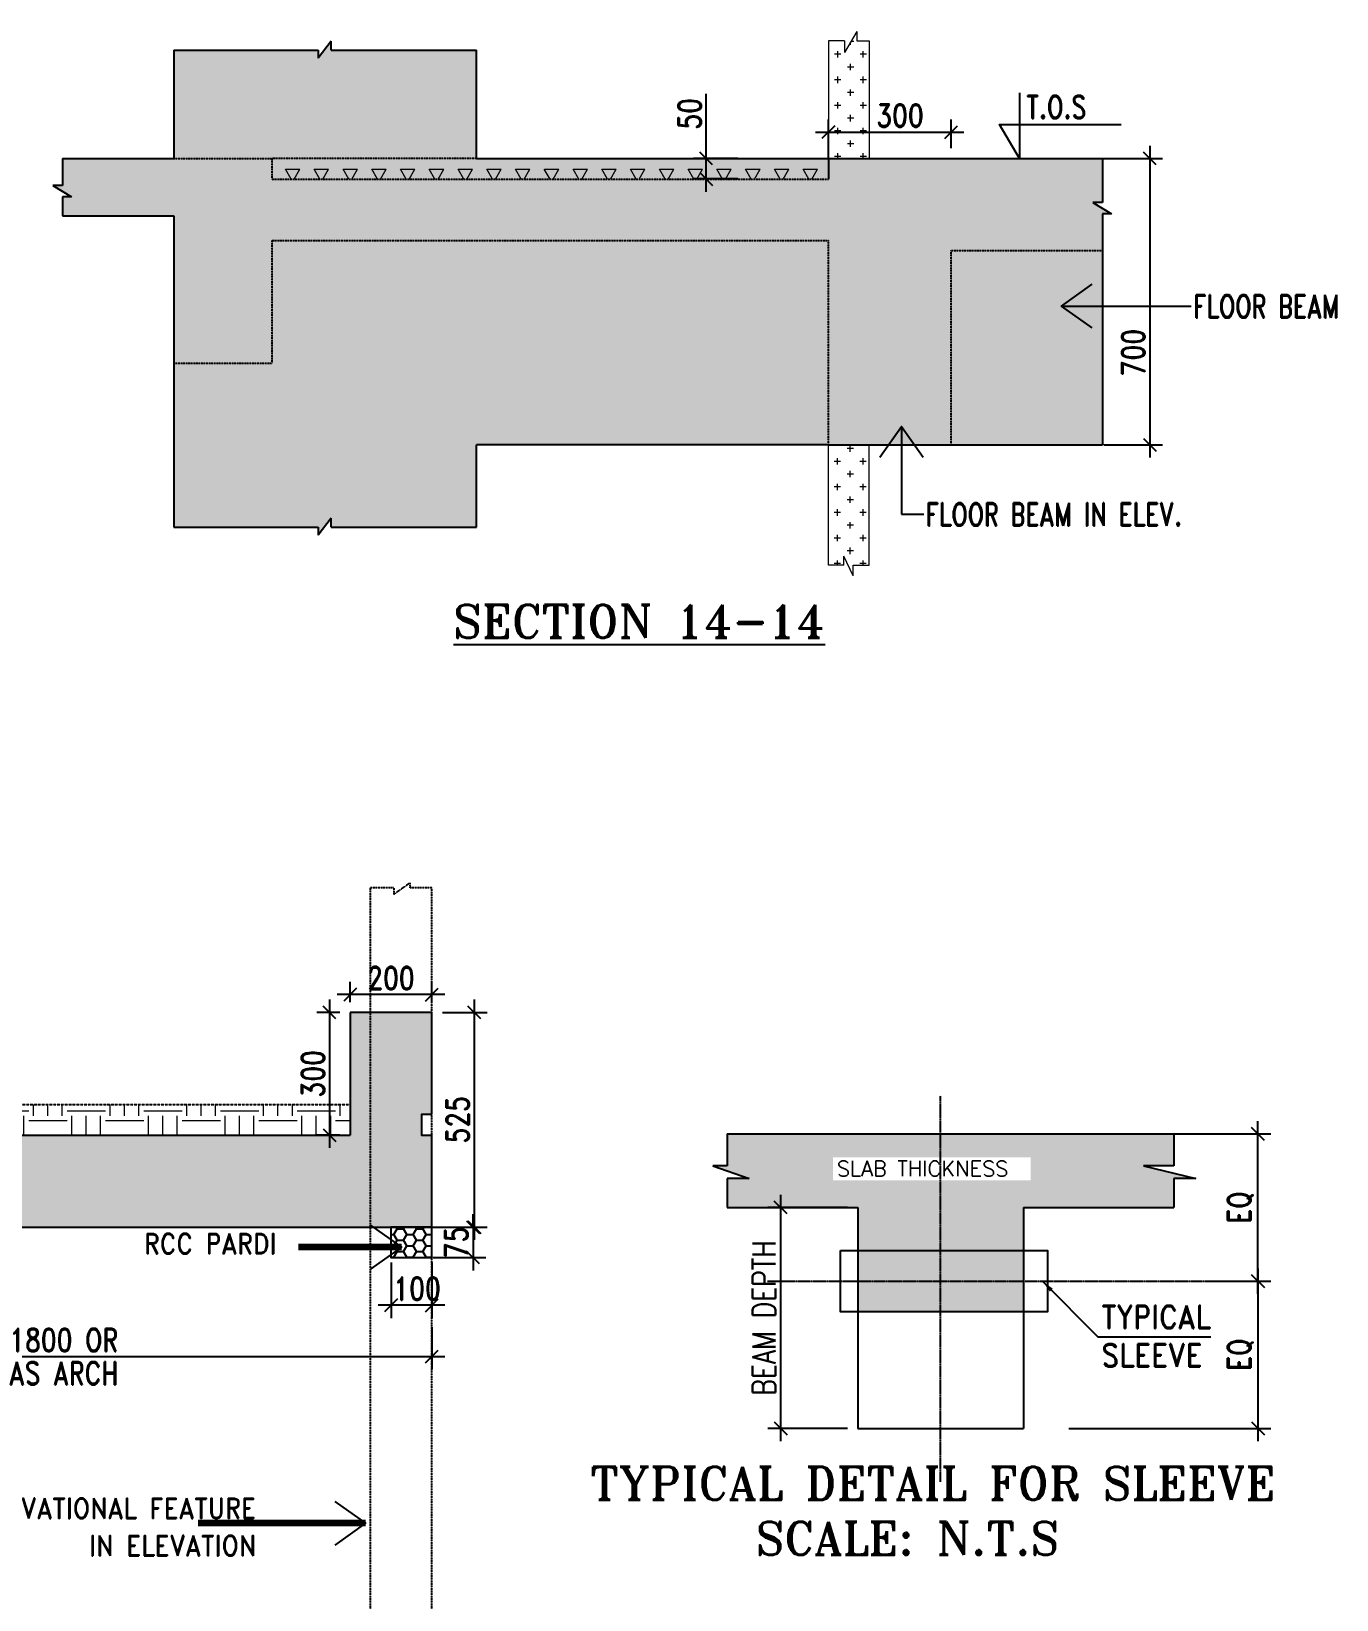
# Model space of a CAD drawing. Header units: millimetres. Extents: x 2061841 to 105821645, y -77612 to 48520811.
# Drawn here: x 2496610 to 2509374, y 15017 to 30358 of the extents above; entities that cross this region are included whole.
import ezdxf

# ---------------------------------------------------------------- set-up
doc = ezdxf.new("R2010")
doc.units = ezdxf.units.MM
doc.header["$LTSCALE"] = 10
doc.header["$MEASUREMENT"] = 0
for name, pattern in [('$0$HIDDEN', [0.375, 0.25, -0.125]), ('CENTER', [2, 1.25, -0.25, 0.25, -0.25]), ('E21yeHUG$0$0', [0]), ('HIDDEN', [0.375, 0.25, -0.125])]:
    doc.linetypes.add(name, pattern=pattern)
doc.layers.add('100THK WALL', color=6, linetype='Continuous', lineweight=9)
doc.layers.add('VIN SUNK HATCH', color=8, linetype='Continuous', lineweight=0)
for name, color, linetype in [('A-Grid-Tower', 8, 'CENTER'), ('A-HATCH', 8, 'Continuous'), ('DIM', 8, 'Continuous'), ('S-BEAM', 4, 'Continuous'), ('S-BEAM-1', 4, 'Continuous'), ('S-COL.NO', 1, 'Continuous'), ('S-DIM', 7, 'Continuous'), ('S-SHADED', 252, 'Continuous'), ('S-TEXT', 2, 'Continuous'), ('VIN_BEAM', 4, 'Continuous')]:
    doc.layers.add(name, color=color, linetype=linetype)
doc.styles.add('200', font='romand.shx', dxfattribs={"width": 0.8, "height": 225})
doc.styles.add('ARIAL', font='arial.ttf')
doc.styles.add('RD', font='romand.shx', dxfattribs={"width": 0.9, "height": 225})
doc.styles.add('RT', font='romant.shx', dxfattribs={"height": 250})
doc.styles.add('Text 100', font='romans.shx', dxfattribs={"width": 0.7, "height": 100})
doc.dimstyles.new('GR1', dxfattribs={"dimtxt": 225, "dimasz": 125, "dimexe": 125, "dimexo": 100, "dimgap": 50, "dimtad": 1, "dimdec": 0, "dimzin": 3, "dimdsep": 46, "dimtxsty": '200', "dimblk1": 'OBLIQUE', "dimblk2": 'OBLIQUE', "dimsah": 1, "dimcen": 0.0625, "dimdle": 125, "dimclrd": 3, "dimclre": 3, "dimclrt": 2, "dimadec": 0, "dimazin": 0, "dimtfac": 1, "dimtdec": 0, "dimtix": 1, "dimtmove": 0, "dimatfit": 3, "dimfxl": 1, "dimtolj": 1, "dimtzin": 0, "dimarcsym": 0})
doc.dimstyles.new('SCALE 100', dxfattribs={"dimtxt": 100, "dimasz": 75, "dimexe": 50, "dimexo": 50, "dimgap": 40, "dimtad": 1, "dimdec": 0, "dimzin": 1, "dimdsep": 46, "dimtxsty": 'Text 100', "dimblk": 'OBLIQUE', "dimcen": 1, "dimclrd": 3, "dimclre": 3, "dimclrt": 2, "dimadec": 0, "dimazin": 0, "dimtfac": 1, "dimtdec": 0, "dimtofl": 0, "dimtmove": 1, "dimatfit": 3, "dimldrblk": 'OPEN90', "dimfxl": 1, "dimtolj": 1, "dimtzin": 0, "dimarcsym": 0})

# ---------------------------------------------------------------- blocks, each defined once
blk = doc.blocks.new('_Oblique')
at = {"color": 0, "linetype": 'ByBlock', "lineweight": -2}
blk.add_line((-0.5, -0.5), (0.5, 0.5), dxfattribs=at)
blk = doc.blocks.new('*D98')
at = {"layer": 'Defpoints', "color": 0, "transparency": 16777216}
for p in [(2504691, 18852), (2503937, 16692), (2504691, 16692)]:
    blk.add_point(p, dxfattribs=at)
at = {"layer": 'S-DIM', "color": 3, "linetype": 'E21yeHUG$0$0', "lineweight": -2, "transparency": 16777216}
blk.add_line((2503937, 18977), (2503937, 16567), dxfattribs=at)
at = {"layer": 'S-DIM', "color": 3, "lineweight": -2, "transparency": 16777216}
for p, q in [((2504591, 18852), (2503812, 18852)), ((2504591, 16692), (2503812, 16692))]:
    blk.add_line(p, q, dxfattribs=at)
at = {"layer": 'S-DIM', "color": 3, "linetype": 'ByBlock', "lineweight": -2, "transparency": 16777216, "xscale": 125, "yscale": 125, "zscale": 125}
for p, rotation in [((2503937, 18852), 90), ((2503937, 16692), 270)]:
    blk.add_blockref('_Oblique', p, dxfattribs=dict(at, rotation=rotation))
at = {"layer": 'S-DIM', "color": 2, "transparency": 16777216, "insert": (2503775, 17772), "char_height": 225, "attachment_point": 5, "rotation": 90, "style": '200'}
blk.add_mtext('\\A1;{\\Fromans.shx|c1;BEAM DEPTH}', dxfattribs=at)
blk = doc.blocks.new('*D144')
at = {"layer": 'Defpoints', "color": 0, "transparency": 16777216}
for p in [(2507338, 19572), (2508605, 19572), (2508127, 18132)]:
    blk.add_point(p, dxfattribs=at)
at = {"layer": 'S-DIM', "color": 3, "linetype": 'E21yeHUG$0$0', "lineweight": -2, "transparency": 16777216}
blk.add_line((2508605, 18007), (2508605, 19697), dxfattribs=at)
at = {"layer": 'S-DIM', "color": 3, "lineweight": -2, "transparency": 16777216}
for p, q in [((2507438, 19572), (2508730, 19572)), ((2508227, 18132), (2508730, 18132))]:
    blk.add_line(p, q, dxfattribs=at)
at = {"layer": 'S-DIM', "color": 3, "linetype": 'ByBlock', "lineweight": -2, "transparency": 16777216, "xscale": 125, "yscale": 125, "zscale": 125}
for p, rotation in [((2508605, 19572), 90), ((2508605, 18132), 270)]:
    blk.add_blockref('_Oblique', p, dxfattribs=dict(at, rotation=rotation))
at = {"layer": 'S-DIM', "color": 2, "transparency": 16777216, "insert": (2508432, 18852), "char_height": 225, "attachment_point": 5, "rotation": 90, "style": '200'}
blk.add_mtext('\\A1;\\A1;EQ', dxfattribs=at)
blk = doc.blocks.new('*D145')
at = {"layer": 'Defpoints', "color": 0, "transparency": 16777216}
for p in [(2508127, 18132), (2506655, 16692), (2508605, 16692)]:
    blk.add_point(p, dxfattribs=at)
at = {"layer": 'S-DIM', "color": 3, "linetype": 'E21yeHUG$0$0', "lineweight": -2, "transparency": 16777216}
blk.add_line((2508605, 18257), (2508605, 16567), dxfattribs=at)
at = {"layer": 'S-DIM', "color": 3, "lineweight": -2, "transparency": 16777216}
for p, q in [((2508227, 18132), (2508730, 18132)), ((2506755, 16692), (2508730, 16692))]:
    blk.add_line(p, q, dxfattribs=at)
at = {"layer": 'S-DIM', "color": 3, "linetype": 'ByBlock', "lineweight": -2, "transparency": 16777216, "xscale": 125, "yscale": 125, "zscale": 125}
for p, rotation in [((2508605, 18132), 90), ((2508605, 16692), 270)]:
    blk.add_blockref('_Oblique', p, dxfattribs=dict(at, rotation=rotation))
at = {"layer": 'S-DIM', "color": 2, "transparency": 16777216, "insert": (2508432, 17412), "char_height": 225, "attachment_point": 5, "rotation": 90, "style": '200'}
blk.add_mtext('\\A1;\\A1;EQ', dxfattribs=at)
blk = doc.blocks.new('*D151')
at = {"layer": 'Defpoints', "color": 0, "transparency": 16777216}
for p in [(2506941, 29114), (2506997, 26314), (2507547, 26314)]:
    blk.add_point(p, dxfattribs=at)
at = {"layer": 'S-DIM', "color": 3, "linetype": 'E21yeHUG$0$0', "lineweight": -2, "transparency": 16777216}
blk.add_line((2507547, 29239), (2507547, 26189), dxfattribs=at)
at = {"layer": 'S-DIM', "color": 3, "lineweight": -2, "transparency": 16777216}
for p, q in [((2507041, 29114), (2507672, 29114)), ((2507097, 26314), (2507672, 26314))]:
    blk.add_line(p, q, dxfattribs=at)
at = {"layer": 'S-DIM', "color": 3, "linetype": 'ByBlock', "lineweight": -2, "transparency": 16777216, "xscale": 125, "yscale": 125, "zscale": 125}
for p, rotation in [((2507547, 29114), 90), ((2507547, 26314), 270)]:
    blk.add_blockref('_Oblique', p, dxfattribs=dict(at, rotation=rotation))
at = {"layer": 'S-DIM', "color": 2, "transparency": 16777216, "insert": (2507385, 27216), "char_height": 225, "attachment_point": 5, "rotation": 90, "style": '200'}
blk.add_mtext('\\A1;700', dxfattribs=at)
blk = doc.blocks.new('*D152')
at = {"layer": 'Defpoints', "color": 0, "transparency": 16777216}
for p in [(2505604, 29372), (2504404, 29014), (2505604, 29114)]:
    blk.add_point(p, dxfattribs=at)
at = {"layer": 'S-DIM', "color": 3, "lineweight": -2, "transparency": 16777216}
for p, q in [((2504404, 29114), (2504404, 29497)), ((2505604, 29214), (2505604, 29497))]:
    blk.add_line(p, q, dxfattribs=at)
at = {"layer": 'S-DIM', "color": 3, "linetype": 'E21yeHUG$0$0', "lineweight": -2, "transparency": 16777216}
blk.add_line((2504279, 29372), (2505729, 29372), dxfattribs=at)
at = {"layer": 'S-DIM', "color": 3, "linetype": 'ByBlock', "lineweight": -2, "transparency": 16777216, "xscale": 125, "yscale": 125, "zscale": 125, "rotation": 180}
blk.add_blockref('_Oblique', (2504404, 29372), dxfattribs=at)
at = {"layer": 'S-DIM', "color": 3, "linetype": 'ByBlock', "lineweight": -2, "transparency": 16777216, "xscale": 125, "yscale": 125, "zscale": 125}
blk.add_blockref('_Oblique', (2505604, 29372), dxfattribs=at)
at = {"layer": 'S-DIM', "color": 2, "transparency": 16777216, "insert": (2505105, 29535), "char_height": 225, "attachment_point": 5, "style": '200'}
blk.add_mtext('\\A1;300', dxfattribs=at)
blk = doc.blocks.new('*D162')
at = {"layer": 'Defpoints', "color": 0, "transparency": 16777216}
for p in [(2493327, 17961), (2500527, 17783), (2500527, 17395)]:
    blk.add_point(p, dxfattribs=at)
at = {"layer": 'S-DIM', "color": 3, "lineweight": -2, "transparency": 16777216}
for p, q in [((2493327, 17861), (2493327, 17270)), ((2500527, 17683), (2500527, 17270))]:
    blk.add_line(p, q, dxfattribs=at)
at = {"layer": 'S-DIM', "color": 3, "linetype": 'E21yeHUG$0$0', "lineweight": -2, "transparency": 16777216}
blk.add_line((2493202, 17395), (2500652, 17395), dxfattribs=at)
at = {"layer": 'S-DIM', "color": 3, "linetype": 'ByBlock', "lineweight": -2, "transparency": 16777216, "xscale": 125, "yscale": 125, "zscale": 125, "rotation": 180}
blk.add_blockref('_Oblique', (2493327, 17395), dxfattribs=at)
at = {"layer": 'S-DIM', "color": 3, "linetype": 'ByBlock', "lineweight": -2, "transparency": 16777216, "xscale": 125, "yscale": 125, "zscale": 125}
blk.add_blockref('_Oblique', (2500527, 17395), dxfattribs=at)
at = {"layer": 'S-DIM', "color": 2, "transparency": 16777216, "char_height": 225, "attachment_point": 5, "style": '200'}
for s, insert in [('\\A1;1800 OR', (2496927, 17557)), ('\\A1;AS ARCH', (2496927, 17232))]:
    blk.add_mtext(s, dxfattribs=dict(at, insert=insert))
blk = doc.blocks.new('*D256')
at = {"layer": 'Defpoints', "color": 0, "transparency": 16777216}
for p in [(2499727, 20761), (2499526, 19561), (2499727, 19561)]:
    blk.add_point(p, dxfattribs=at)
at = {"layer": 'S-DIM', "color": 3, "linetype": 'E21yeHUG$0$0', "lineweight": -2, "transparency": 16777216}
blk.add_line((2499526, 20886), (2499526, 19436), dxfattribs=at)
at = {"layer": 'S-DIM', "color": 3, "lineweight": -2, "transparency": 16777216}
for p, q in [((2499627, 20761), (2499401, 20761)), ((2499627, 19561), (2499401, 19561))]:
    blk.add_line(p, q, dxfattribs=at)
at = {"layer": 'S-DIM', "color": 3, "linetype": 'ByBlock', "lineweight": -2, "transparency": 16777216, "xscale": 125, "yscale": 125, "zscale": 125}
for p, rotation in [((2499526, 20761), 90), ((2499526, 19561), 270)]:
    blk.add_blockref('_Oblique', p, dxfattribs=dict(at, rotation=rotation))
at = {"layer": 'S-DIM', "color": 2, "transparency": 16777216, "insert": (2499364, 20161), "char_height": 225, "attachment_point": 5, "rotation": 90, "style": '200'}
blk.add_mtext('\\A1;300', dxfattribs=at)
blk = doc.blocks.new('*D257')
at = {"layer": 'Defpoints', "color": 0, "transparency": 16777216}
for p in [(2500529, 20761), (2500942, 20761), (2500529, 18661)]:
    blk.add_point(p, dxfattribs=at)
at = {"layer": 'S-DIM', "color": 3, "linetype": 'E21yeHUG$0$0', "lineweight": -2, "transparency": 16777216}
blk.add_line((2500942, 18536), (2500942, 20886), dxfattribs=at)
at = {"layer": 'S-DIM', "color": 3, "lineweight": -2, "transparency": 16777216}
for p, q in [((2500629, 20761), (2501067, 20761)), ((2500629, 18661), (2501067, 18661))]:
    blk.add_line(p, q, dxfattribs=at)
at = {"layer": 'S-DIM', "color": 3, "linetype": 'ByBlock', "lineweight": -2, "transparency": 16777216, "xscale": 125, "yscale": 125, "zscale": 125}
for p, rotation in [((2500942, 20761), 90), ((2500942, 18661), 270)]:
    blk.add_blockref('_Oblique', p, dxfattribs=dict(at, rotation=rotation))
at = {"layer": 'S-DIM', "color": 2, "transparency": 16777216, "insert": (2500780, 19711), "char_height": 225, "attachment_point": 5, "rotation": 90, "style": '200'}
blk.add_mtext('\\A1;525', dxfattribs=at)
blk = doc.blocks.new('*D258')
at = {"layer": 'Defpoints', "color": 0, "transparency": 16777216}
for p in [(2500437, 18661), (2500437, 18363), (2500929, 18363)]:
    blk.add_point(p, dxfattribs=at)
at = {"layer": 'S-DIM', "color": 3, "linetype": 'E21yeHUG$0$0', "lineweight": -2, "transparency": 16777216}
for p, q in [((2500929, 18786), (2500929, 18238)), ((2500929, 18661), (2500929, 18786)), ((2500929, 18363), (2500929, 18238))]:
    blk.add_line(p, q, dxfattribs=at)
at = {"layer": 'S-DIM', "color": 3, "lineweight": -2, "transparency": 16777216}
for p, q in [((2500537, 18661), (2501054, 18661)), ((2500537, 18363), (2501054, 18363))]:
    blk.add_line(p, q, dxfattribs=at)
at = {"layer": 'S-DIM', "color": 3, "linetype": 'ByBlock', "lineweight": -2, "transparency": 16777216, "xscale": 125, "yscale": 125, "zscale": 125}
for p, rotation in [((2500929, 18661), 270), ((2500929, 18363), 90)]:
    blk.add_blockref('_Oblique', p, dxfattribs=dict(at, rotation=rotation))
at = {"layer": 'S-DIM', "color": 2, "transparency": 16777216, "insert": (2500766, 18512), "char_height": 225, "attachment_point": 5, "rotation": 90, "style": '200'}
blk.add_mtext('\\A1;75', dxfattribs=at)
blk = doc.blocks.new('*D259')
at = {"layer": 'Defpoints', "color": 0, "transparency": 16777216}
for p in [(2500127, 18415), (2500527, 18415), (2500127, 17896)]:
    blk.add_point(p, dxfattribs=at)
at = {"layer": 'S-DIM', "color": 3, "lineweight": -2, "transparency": 16777216}
for p, q in [((2500127, 18315), (2500127, 17771)), ((2500527, 18315), (2500527, 17771))]:
    blk.add_line(p, q, dxfattribs=at)
at = {"layer": 'S-DIM', "color": 3, "linetype": 'E21yeHUG$0$0', "lineweight": -2, "transparency": 16777216}
blk.add_line((2500652, 17896), (2500002, 17896), dxfattribs=at)
at = {"layer": 'S-DIM', "color": 3, "linetype": 'ByBlock', "lineweight": -2, "transparency": 16777216, "xscale": 125, "yscale": 125, "zscale": 125, "rotation": 180}
blk.add_blockref('_Oblique', (2500127, 17896), dxfattribs=at)
at = {"layer": 'S-DIM', "color": 3, "linetype": 'ByBlock', "lineweight": -2, "transparency": 16777216, "xscale": 125, "yscale": 125, "zscale": 125}
blk.add_blockref('_Oblique', (2500527, 17896), dxfattribs=at)
at = {"layer": 'S-DIM', "color": 2, "transparency": 16777216, "insert": (2500382, 18059), "char_height": 225, "attachment_point": 5, "style": '200'}
blk.add_mtext('\\A1;100', dxfattribs=at)
blk = doc.blocks.new('*D260')
at = {"layer": 'Defpoints', "color": 0, "transparency": 16777216}
for p in [(2499727, 20935), (2499727, 20761), (2500527, 20761)]:
    blk.add_point(p, dxfattribs=at)
at = {"layer": 'S-DIM', "color": 3, "lineweight": -2, "transparency": 16777216}
for p, q in [((2499727, 20861), (2499727, 21060)), ((2500527, 20861), (2500527, 21060))]:
    blk.add_line(p, q, dxfattribs=at)
at = {"layer": 'S-DIM', "color": 3, "linetype": 'E21yeHUG$0$0', "lineweight": -2, "transparency": 16777216}
blk.add_line((2500652, 20935), (2499602, 20935), dxfattribs=at)
at = {"layer": 'S-DIM', "color": 3, "linetype": 'ByBlock', "lineweight": -2, "transparency": 16777216, "xscale": 125, "yscale": 125, "zscale": 125, "rotation": 180}
blk.add_blockref('_Oblique', (2499727, 20935), dxfattribs=at)
at = {"layer": 'S-DIM', "color": 3, "linetype": 'ByBlock', "lineweight": -2, "transparency": 16777216, "xscale": 125, "yscale": 125, "zscale": 125}
blk.add_blockref('_Oblique', (2500527, 20935), dxfattribs=at)
at = {"layer": 'S-DIM', "color": 2, "transparency": 16777216, "insert": (2500127, 21097), "char_height": 225, "attachment_point": 5, "style": '200'}
blk.add_mtext('\\A1;200', dxfattribs=at)
blk = doc.blocks.new('*D1099')
at = {"layer": 'Defpoints', "color": 0, "transparency": 16777216}
for p in [(2503210, 29114), (2503619, 29114), (2503619, 28914)]:
    blk.add_point(p, dxfattribs=at)
at = {"layer": 'S-DIM', "color": 3, "linetype": 'E21yeHUG$0$0', "lineweight": -2, "transparency": 16777216}
for p, q in [((2503210, 29114), (2503210, 29748)), ((2503210, 28789), (2503210, 29239))]:
    blk.add_line(p, q, dxfattribs=at)
at = {"layer": 'S-DIM', "color": 3, "lineweight": -2, "transparency": 16777216}
for p, q in [((2503519, 29114), (2503085, 29114)), ((2503519, 28914), (2503085, 28914))]:
    blk.add_line(p, q, dxfattribs=at)
at = {"layer": 'S-DIM', "color": 3, "linetype": 'ByBlock', "lineweight": -2, "transparency": 16777216, "xscale": 125, "yscale": 125, "zscale": 125}
for p, rotation in [((2503210, 29114), 90), ((2503210, 28914), 270)]:
    blk.add_blockref('_Oblique', p, dxfattribs=dict(at, rotation=rotation))
at = {"layer": 'S-DIM', "color": 2, "transparency": 16777216, "insert": (2503048, 29552), "char_height": 225, "attachment_point": 5, "rotation": 90, "style": '200'}
blk.add_mtext('\\A1;50', dxfattribs=at)

msp = doc.modelspace()

# ---------------------------------------------------------------- hatches: boundary and pattern name
at = {"layer": '100THK WALL'}
h = msp.add_hatch(dxfattribs=at)
h.set_pattern_fill('CROSS', color=3, scale=500, angle=90, style=0)
h.set_pattern_definition([(90, (-2322004.32, 746602.79), (-125, 125), [62.5, -187.5]), (180, (-2321973.07, 746634.04), (-125, -125), [62.5, -187.5])])
h.paths.add_polyline_path([(2504682.3, 30266.3), (2504803.8, 30266.3), (2504803.8, 29113.6), (2504403.8, 29113.6), (2504403.8, 30266.3), (2504562.2, 30266.3), (2504562.2, 30151), (2504682.3, 30358.1)])
h = msp.add_hatch(dxfattribs=at)
h.set_pattern_fill('CROSS', color=3, scale=500, angle=90, style=0)
h.set_pattern_definition([(90, (37742.88, 50870.37), (-125, 125), [62.5, -187.5]), (180, (37774.13, 50901.62), (-125, -125), [62.5, -187.5])])
h.paths.add_polyline_path([(2504803.8, 26313.6), (2504403.8, 26313.6), (2504403.8, 25135), (2504554.4, 25135), (2504554.4, 25225.9), (2504647.8, 25032.5), (2504647.8, 25135), (2504803.8, 25135), (2504803.8, 26313.6)])
at = {"layer": 'A-HATCH', "transparency": 33554534}
h = msp.add_hatch(dxfattribs=at)
h.set_pattern_fill('HONEY', color=256, scale=20, angle=180)
h.set_pattern_definition([(0, (-7364856.78, -250490.99), (95.25, 54.9926129), [63.5, -127]), (120, (-7364856.78, -250490.99), (-95.2499998, 54.99261326), [63.5, -127]), (60, (-7364856.78, -250490.99), (2e-07, 109.98522616), [-127, 63.5])])
h.paths.add_polyline_path([(2500126.6, 18661.1), (2500526.6, 18661.1), (2500526.6, 18363), (2500126.6, 18363), (2500126.6, 18661.1)], is_closed=False)
at = {"layer": 'S-SHADED'}
h = msp.add_hatch(color=256, dxfattribs=at)
h.dxf.hatch_style = 1
h.paths.add_polyline_path([(2500963.8, 28913.6), (2498964, 28913.6), (2498964, 29113.6), (2498003.8, 29113.6), (2498003.8, 30173.8), (2499414.6, 30173.8), (2499414.6, 30094.9), (2499541.4, 30261.7), (2499541.4, 30173.8), (2500963.8, 30173.8), (2500963.8, 28913.6)])
h = msp.add_hatch(color=256, dxfattribs=at)
h.dxf.hatch_style = 1
h.paths.add_polyline_path([(2504403.8, 28313.6), (2498964, 28313.6), (2498964, 27113.6), (2498003.8, 27113.6), (2498003.8, 25507.6), (2499414.6, 25507.6), (2499414.6, 25428.8), (2499541.4, 25595.6), (2499541.4, 25507.6), (2500963.8, 25507.6), (2500963.8, 26313.6), (2504403.8, 26313.6), (2504403.8, 28313.6)])
h.paths.add_polyline_path([(2496914.9, 28850.2), (2496819.6, 28850.2), (2497003, 28738.4), (2496913.7, 28738.4), (2496913.7, 28553.6), (2498003.8, 28553.6), (2498003.8, 27113.6), (2498964, 27113.6), (2498964, 28313.6), (2504403.8, 28313.6), (2504403.8, 26313.6), (2505603.8, 26313.6), (2505603.8, 28213.6), (2507084.8, 28213.6), (2507084.8, 28572.2), (2507174.1, 28572.2), (2506990.7, 28684), (2507086, 28684), (2507086, 29113.6), (2504403.8, 29113.6), (2504403.8, 28913.6), (2498964, 28913.6), (2498964, 29113.6), (2496914.9, 29113.6), (2496914.9, 28850.2)])
h.paths.add_polyline_path([(2507084.8, 28213.6), (2505603.8, 28213.6), (2505603.8, 26313.6), (2507084.8, 26313.6), (2507084.8, 28213.6)])
h = msp.add_hatch(color=256, dxfattribs=at)
h.dxf.hatch_style = 1
h.paths.add_polyline_path([(2504403.8, 28913.6), (2504403.8, 29113.6), (2500963.8, 29113.6), (2500963.8, 28913.6), (2504403.8, 28913.6)])
h = msp.add_hatch(color=256, dxfattribs=at)
h.dxf.hatch_style = 1
h.paths.add_polyline_path([(2489763.6, 19861.1), (2489763.6, 19638.5), (2489858.9, 19638.5), (2489675.5, 19427.1), (2489764.8, 19427.1), (2489764.8, 19261.1), (2490926.9, 19261.1), (2490926.9, 16661.1), (2493326.9, 16661.1), (2493326.9, 18661.1), (2499926.9, 18661.1), (2499926.9, 20761.1), (2499726.9, 20761.1), (2499726.9, 19561.1), (2493326.9, 19561.1), (2493326.9, 19861.1), (2489763.6, 19861.1)])
h.paths.add_polyline_path([(2495182.5, 18823.5), (2495182.5, 19398.8), (2495632.5, 19398.8), (2495632.5, 18823.5)], flags=16)
h = msp.add_hatch(color=256, dxfattribs=at)
h.dxf.hatch_style = 1
h.paths.add_polyline_path([(2500526.6, 19561.1), (2500426.6, 19561.1), (2500426.6, 19761.1), (2500526.6, 19761.1), (2500526.6, 20761.1), (2499926.9, 20761.1), (2499926.9, 18661.1), (2500126.6, 18661.1), (2500526.6, 18661.1), (2500526.6, 19561.1)])
h = msp.add_hatch(color=256, dxfattribs=at)
h.dxf.hatch_style = 1
edge = h.paths.add_edge_path(flags=17)
edge.add_line((2506311.1, 17832), (2504691.1, 17832))
edge.add_line((2504691.1, 17367), (2504691.1, 16692))
edge.add_line((2504691.1, 16692), (2506311.1, 16692))
edge.add_line((2506311.1, 16692), (2506311.1, 17367))
h.paths.add_polyline_path([(2506382, 19343.4), (2506382, 19118.4), (2504449.8, 19118.4), (2504449.8, 19343.4)], flags=16)
h.paths.add_polyline_path([(2503272.6, 19259.6), (2503628.5, 19135.6), (2503414.9, 19135.6), (2503414.9, 18852), (2504691.1, 18852), (2504691.1, 16692), (2506311.1, 16692), (2506311.1, 18852), (2507783.9, 18852), (2507783.9, 19135.6), (2507997.4, 19135.6), (2507485.9, 19259.6), (2507783.9, 19259.6), (2507783.9, 19572), (2503414.9, 19572), (2503414.9, 19259.6)])
at = {"layer": 'VIN SUNK HATCH'}
h = msp.add_hatch(dxfattribs=at)
h.set_pattern_fill('TRIANG', color=8, scale=750, angle=180)
h.set_pattern_definition([(60, (852305.9, -204208.47), (-140.625, 243.569645), [140.625, -140.625]), (120, (852305.9, -204208.47), (-281.25, 2e-07), [140.625, -140.625]), (0, (852235.6, -204086.7), (140.625, 243.569645), [140.625, -140.625])])
h.paths.add_polyline_path([(2504403.8, 28913.6), (2504403.8, 29113.6), (2498964, 29113.6), (2498964, 28913.6)])
h = msp.add_hatch(dxfattribs=at)
h.set_pattern_fill('EARTH', color=8, scale=1500, angle=360)
h.set_pattern_definition([(0, (843208.64, -220953.6), (375, 375), [375, -375]), (0, (843208.64, -220812.97), (375, 375), [375, -375]), (0, (843208.64, -220672.34), (375, 375), [375, -375]), (90, (843255.52, -220625.47), (-375, 375), [375, -375]), (90, (843396.14, -220625.47), (-375, 375), [375, -375]), (90, (843536.77, -220625.47), (-375, 375), [375, -375])])
h.paths.add_polyline_path([(2499726.9, 19561.1), (2499726.9, 19861.1), (2493326.9, 19861.1), (2493326.9, 19561.1)])

# ---------------------------------------------------------------- linework, layer by layer
at = {"color": 3, "elevation": -1130900.3}
msp.add_lwpolyline([(2504523, 18432), (2506546, 18432), (2506546, 17832), (2504523, 17832)], close=True, dxfattribs=at)
at = {"layer": '100THK WALL', "color": 3}
for p, q in [((2504403.8, 30266.3, -643584.3), (2504403.8, 29113.6, -643584.3)), ((2504562.2, 30266.3, -643584.3), (2504403.8, 30266.3, -643584.3)), ((2504682.3, 30358.1, -643584.3), (2504562.2, 30151, -643584.3)), ((2504562.2, 30266.3, -643584.3), (2504562.2, 30151, -643584.3)), ((2504682.3, 30358.1, -643584.3), (2504682.3, 30266.3, -643584.3)), ((2504682.3, 30266.3, -643584.3), (2504803.8, 30266.3, -643584.3)), ((2504803.8, 30266.3, -643584.3), (2504803.8, 29113.6, -643584.3)), ((2504403.8, 25135, -643584.3), (2504403.8, 26313.6, -643584.3)), ((2504403.8, 25135, -643584.3), (2504403.8, 26313.6, -643584.3)), ((2504803.8, 25135, -643584.3), (2504803.8, 26313.6, -643584.3)), ((2504554.4, 25135, -643584.3), (2504554.4, 25225.9, -643584.3)), ((2504647.8, 25032.5, -643584.3), (2504554.4, 25225.9, -643584.3)), ((2504554.4, 25135, -643584.3), (2504403.8, 25135, -643584.3)), ((2504647.8, 25135, -643584.3), (2504803.8, 25135, -643584.3)), ((2504647.8, 25032.5, -643584.3), (2504647.8, 25135, -643584.3))]:
    msp.add_line(p, q, dxfattribs=at)
at = {"layer": 'A-Grid-Tower'}
for p, q in [((2505501.1, 16170.5, -643584.3), (2505501.1, 19946, -643584.3)), ((2503809.4, 18132, -1130900.3), (2508663.3, 18132, -1130900.3))]:
    msp.add_line(p, q, dxfattribs=at)
at = {"layer": 'S-BEAM', "color": 6, "linetype": 'HIDDEN', "ltscale": 0.8}
msp.add_line((2493326.9, 19861.1, -643584.3), (2499726.9, 19861.1, -643584.3), dxfattribs=at)
at = {"layer": 'S-BEAM-1'}
for p, q in [((2499541.4, 30261.7, -642419.7), (2499414.6, 30094.9, -642419.7)), ((2499541.4, 30173.8, -642419.7), (2499541.4, 30261.7, -642419.7)), ((2498003.8, 30173.8, -643584.3), (2498003.8, 29113.6, -643584.3)), ((2498003.8, 30173.8, -643584.3), (2499414.6, 30173.8, -643584.3)), ((2499414.6, 30173.8, -642419.7), (2499414.6, 30094.9, -642419.7)), ((2499541.4, 30173.8, -643584.3), (2500963.8, 30173.8, -643584.3)), ((2500963.8, 29113.6, -643584.3), (2500963.8, 30173.8, -643584.3)), ((2496914.9, 29113.6, -887242.3), (2496914.9, 28850.2, -887242.3)), ((2496914.9, 29113.6, -643584.3), (2498003.8, 29113.6, -643584.3)), ((2500963.8, 29113.6, -643584.3), (2507086, 29113.6, -643584.3)), ((2504403.8, 29113.6, -643584.3), (2504403.8, 28913.6, -643584.3)), ((2507086, 29113.6, -643584.3), (2507086, 28684, -643584.3)), ((2496914.9, 28850.2, -887242.3), (2496819.6, 28850.2, -887242.3)), ((2496819.6, 28850.2, -887242.3), (2497003, 28738.4, -887242.3)), ((2497003, 28738.4, -887242.3), (2496913.7, 28738.4, -887242.3)), ((2496913.7, 28738.4, -887242.3), (2496913.7, 28553.6, -887242.3)), ((2496913.7, 28553.6, -643584.3), (2498003.8, 28553.6, -643584.3)), ((2498003.8, 28553.6, -643584.3), (2498003.8, 25507.6, -643584.3)), ((2507086, 28684, -643584.3), (2506990.7, 28684, -643584.3)), ((2506990.7, 28684, -643584.3), (2507174.1, 28572.2, -643584.3)), ((2507174.1, 28572.2, -643584.3), (2507084.8, 28572.2, -643584.3)), ((2507084.8, 28572.2, -643584.3), (2507084.8, 26313.6, -643584.3)), ((2500963.8, 25507.6, -643584.3), (2500963.8, 26313.6, -643584.3)), ((2504403.8, 26313.6, -643584.3), (2500963.8, 26313.6, -643584.3)), ((2504403.8, 26313.6, -643584.3), (2507084.8, 26313.6, -643584.3)), ((2498003.8, 25507.6, -643584.3), (2499414.6, 25507.6, -643584.3)), ((2499541.4, 25595.6, -642419.7), (2499414.6, 25428.8, -642419.7)), ((2499414.6, 25507.6, -642419.7), (2499414.6, 25428.8, -642419.7)), ((2499541.4, 25507.6, -642419.7), (2499541.4, 25595.6, -642419.7)), ((2499541.4, 25507.6, -643584.3), (2500963.8, 25507.6, -643584.3)), ((2499726.9, 20761.1, -643584.3), (2499726.9, 19561.1, -643584.3)), ((2500526.6, 20761.1, -643584.3), (2499726.9, 20761.1, -643584.3)), ((2500526.6, 19761.1, -643584.3), (2500526.6, 20761.1, -643584.3)), ((2493326.9, 19561.1, -643584.3), (2499726.9, 19561.1, -643584.3)), ((2500526.6, 18661.1, -643584.3), (2500526.6, 19561.1, -643584.3)), ((2503414.9, 19572, -643584.3), (2507783.9, 19572, -643584.3)), ((2503414.9, 19572, -643584.3), (2503414.9, 19259.6, -643584.3)), ((2507783.9, 19572, -643584.3), (2507783.9, 19259.6, -643584.3)), ((2503414.9, 19259.6, -643584.3), (2503272.6, 19259.6, -643584.3)), ((2503272.6, 19259.6, -643584.3), (2503628.5, 19135.6, -643584.3)), ((2507783.9, 19259.6, -643584.3), (2507485.9, 19259.6, -643584.3)), ((2507485.9, 19259.6, -643584.3), (2507997.4, 19135.6, -643584.3)), ((2503628.5, 19135.6, -643584.3), (2503414.9, 19135.6, -643584.3)), ((2503414.9, 19135.6, -643584.3), (2503414.9, 18852, -643584.3)), ((2507997.4, 19135.6, -643584.3), (2507783.9, 19135.6, -643584.3)), ((2507783.9, 19135.6, -643584.3), (2507783.9, 18852, -643584.3)), ((2503414.9, 18852, -643584.3), (2504691.1, 18852, -643584.3)), ((2504691.1, 18852, -643584.3), (2504691.1, 16692, -643584.3)), ((2506311.1, 18852, -643584.3), (2506311.1, 16692, -643584.3)), ((2506311.1, 18852, -643584.3), (2507783.9, 18852, -643584.3)), ((2493326.9, 18661.1, -643584.3), (2500526.9, 18661.1, -643584.3)), ((2504691.1, 16692, -643584.3), (2506311.1, 16692, -643584.3))]:
    msp.add_line(p, q, dxfattribs=at)
at = {"layer": 'S-BEAM-1', "linetype": '$0$HIDDEN'}
for p, q in [((2498003.8, 29113.6, -643584.3), (2498964, 29113.6, -643584.3)), ((2498964, 28913.6, -643584.3), (2498964, 29113.6, -643584.3)), ((2500963.8, 29113.6, -643584.3), (2498964, 29113.6, -643584.3)), ((2498964, 28913.6, -643584.3), (2500963.8, 28913.6, -643584.3)), ((2500963.8, 28913.6, -643584.3), (2504403.8, 28913.6, -643584.3)), ((2498964, 27113.6, -643584.3), (2498964, 28313.6, -643584.3)), ((2498964, 28313.6, -643584.3), (2504403.8, 28313.6, -643584.3)), ((2504403.8, 26313.6, -643584.3), (2504403.8, 28313.6, -643584.3)), ((2505603.8, 28213.6, -643584.3), (2507084.8, 28213.6, -643584.3)), ((2505603.8, 26313.6, -643584.3), (2505603.8, 28213.6, -643584.3)), ((2498003.8, 27113.6, -643584.3), (2498964, 27113.6, -643584.3))]:
    msp.add_line(p, q, dxfattribs=at)
at = {"layer": 'S-BEAM-1', "color": 1, "ltscale": 0.1, "elevation": -643584.3}
msp.add_lwpolyline([(2506273.1, 29756.7), (2506273.1, 29113.6), (2506079.1, 29446.4), (2507267.4, 29446.4)], dxfattribs=at)
at = {"layer": 'S-BEAM-1', "elevation": -643584.3}
for points in [[(2500526.6, 19761.1), (2500426.6, 19761.1), (2500426.6, 19561.1), (2500526.6, 19561.1)], [(2500526.6, 18363), (2500526.6, 18661.1), (2500126.6, 18661.1), (2500126.6, 18363), (2500526.6, 18363)]]:
    msp.add_lwpolyline(points, dxfattribs=at)
at = {"layer": 'VIN_BEAM', "color": 33, "linetype": '$0$HIDDEN'}
for p, q in [((2499926.9, 1551.9, -887242.3), (2499926.9, 21980.9, -887242.3)), ((2500153.3, 21980.9, -643584.3), (2499926.9, 21980.9, -643584.3)), ((2500315.3, 22030.1, -643584.3), (2500153.3, 21914.1, -643584.3)), ((2500153.3, 21980.9, -643584.3), (2500153.3, 21914.1, -643584.3)), ((2500315.3, 21980.9, -643584.3), (2500315.3, 22030.1, -643584.3)), ((2500526.9, 21980.9, -643584.3), (2500315.3, 21980.9, -643584.3)), ((2500526.9, 20761.1, -643584.3), (2500526.9, 21980.9, -643584.3)), ((2500526.9, 1551.9, -643584.3), (2500526.9, 20761.1, -643584.3))]:
    msp.add_line(p, q, dxfattribs=at)

# ---------------------------------------------------------------- texts
at = {"layer": 'DIM', "color": 7, "insert": (2504487.3, 19307.7, -643584.3), "char_height": 150, "width": 3183.038, "attachment_point": 1, "style": 'ARIAL'}
msp.add_mtext('{\\Fromans.shx|c1;SLAB\\Fromans.shx|c0; \\Fromans.shx|c1;THICKNESS}', dxfattribs=at)
at = {"layer": 'S-COL.NO', "style": 'RT'}
for s, p in [('%%USECTION 14-14', (2500736.7, 24424.1, -157432.9)), ('TYPICAL DETAIL FOR SLEEVE ', (2502074.9, 15992, -643584.3)), ('SCALE: N.T.S', (2503694.3, 15454, -643584.3))]:
    msp.add_text(s, height=325, dxfattribs=at).set_placement(p)
at = {"layer": 'S-TEXT', "color": 2, "style": 'RD'}
for s, height, width, p in [('T.O.S', 225, 0.75, (2506340.6, 29505.6, -643584.3)), ('FLOOR BEAM', 225, 0.75, (2507971.3, 27555.7, -643584.3)), ('FLOOR BEAM IN ELEV.', 225, 0.75, (2505354.5, 25520.3, -642419.7)), ('RCC PARDI', 200, 0.9, (2497711.6, 18398.5, -399926.3)), ('ELEVATIONAL FEATURE  ', 200, 0.9, (2496082.1, 15810.5, -399926.3)), ('IN ELEVATION', 200, 0.9, (2497173.8, 15445.3, -399926.3))]:
    msp.add_text(s, height=height, dxfattribs=dict(at, width=width)).set_placement(p)
at = {"layer": 'S-TEXT', "color": 2, "insert": (2507074.5, 17894.1, -1130900.3), "char_height": 225, "width": 1646.427, "attachment_point": 1, "style": 'RD'}
msp.add_mtext('TYPICAL SLEEVE', dxfattribs=at)

# ---------------------------------------------------------------- dimensions: what is measured, and where the dimension line sits
at = {"layer": 'S-DIM', "linetype": 'E21yeHUG$0$0'}
for base, p1, p2, picture, middle in [((2503210, 29113.6, -643584.3), (2503618.7, 28913.6, -643584.3), (2503618.7, 29113.6, -643584.3), '*D1099', (2503210, 29552.5, -643584.3)), ((2507547, 26313.6, -643584.3), (2506941, 29113.6, -643584.3), (2506996.8, 26313.6, -643584.3), '*D151', (2507547, 27216.4, -643584.3))]:
    dim = msp.add_linear_dim(base=base, p1=p1, p2=p2, angle=90, dimstyle='GR1', override={"dimlfac": 0.25, "dimfxl": 125}, dxfattribs=at)
    dim.commit()
    dim.dimension.update_dxf_attribs({"geometry": picture, "text_midpoint": middle, "dimtype": 160})
for base, p1, p2, override, picture, middle in [((2505603.8, 29372.1, -643584.3), (2504403.8, 29013.6, -643584.3), (2505603.8, 29113.6, -643584.3), {"dimlfac": 0.25, "dimfxl": 125}, '*D152', (2505105.4, 29372.1, -643584.3)), ((2500126.6, 17896.2, -643584.3), (2500526.6, 18415, -643584.3), (2500126.6, 18415, -643584.3), {"dimlfac": 0.25, "dimtxsty": '200', "dimfxl": 125}, '*D259', (2500382.3, 17896.2, -643584.3))]:
    dim = msp.add_linear_dim(base=base, p1=p1, p2=p2, dimstyle='GR1', override=override, dxfattribs=at)
    dim.commit()
    dim.dimension.update_dxf_attribs({"geometry": picture, "text_midpoint": middle, "dimtype": 160})
dim = msp.add_linear_dim(base=(2499726.9, 20934.6), p1=(2500526.6, 20761.1), p2=(2499726.9, 20761.1), dimstyle='GR1', override={"dimlfac": 0.25, "dimtxsty": '200', "dimfxl": 125}, dxfattribs=at)
dim.commit()
dim.dimension.update_dxf_attribs({"geometry": '*D260', "text_midpoint": (2500126.7, 21097.1)})
for base, p1, p2, picture, middle in [((2499526.3, 19561.1, -643584.3), (2499726.9, 20761.1, -643584.3), (2499726.9, 19561.1, -643584.3), '*D256', (2499363.8, 20161.1, -643584.3)), ((2500942.2, 20761.1, -643584.3), (2500528.9, 18661.1, -643584.3), (2500528.9, 20761.1, -643584.3), '*D257', (2500779.7, 19711.1, -643584.3)), ((2500928.6, 18363, -643584.3), (2500437, 18661.1, -643584.3), (2500437, 18363, -643584.3), '*D258', (2500766.1, 18512.1, -643584.3))]:
    dim = msp.add_linear_dim(base=base, p1=p1, p2=p2, angle=90, dimstyle='GR1', override={"dimlfac": 0.25, "dimtxsty": '200', "dimfxl": 125}, dxfattribs=at)
    dim.commit()
    dim.dimension.update_dxf_attribs({"geometry": picture, "text_midpoint": middle})
for base, p2, picture, middle in [((2508605.5, 19572, -643584.3), (2507338.3, 19572, -643584.3), '*D144', (2508432.2, 18852, -643584.3)), ((2508605.5, 16692, -643584.3), (2506654.6, 16692, -1130900.3), '*D145', (2508432.2, 17412, -643584.3))]:
    dim = msp.add_linear_dim(base=base, p1=(2508127.3, 18132, -1130900.3), p2=p2, angle=90, text='\\A1;EQ', dimstyle='GR1', override={"dimlfac": 0.25, "dimfxl": 125}, dxfattribs=at)
    dim.commit()
    dim.dimension.update_dxf_attribs({"geometry": picture, "text_midpoint": middle})
dim = msp.add_aligned_dim(p1=(2504691.1, 18852, -643584.3), p2=(2504691.1, 16692, -643584.3), distance=-753.9, text='{\\Fromans.shx|c1;BEAM DEPTH}', dimstyle='GR1', override={"dimlfac": 0.25, "dimfxl": 125}, dxfattribs=at)
dim.commit()
dim.dimension.update_dxf_attribs({"geometry": '*D98', "text_midpoint": (2503774.7, 17772, -643584.3)})
dim = msp.add_linear_dim(base=(2500526.9, 17394.6, -399926.3), p1=(2493326.9, 17961.1, -399926.3), p2=(2500526.9, 17782.9, -643584.3), text='<> OR\\X AS ARCH', dimstyle='GR1', override={"dimlfac": 0.25, "dimfxl": 125}, dxfattribs=at)
dim.commit()
dim.dimension.update_dxf_attribs({"geometry": '*D162', "text_midpoint": (2496926.9, 17394.6, -399926.3)})

# ---------------------------------------------------------------- leaders
at = {"layer": 'S-DIM'}
for points, override in [([(2506682.6, 27671.5, -643584.3), (2507953, 27671.5, -643584.3)], {"dimasz": 300}), ([(2505118.3, 26491.7, -642419.7), (2505118.3, 25636.1, -642419.7), (2505336.2, 25636.1, -642419.7)], {"dimasz": 300}), ([(2500228.4, 18464.9, -887242.3), (2499222, 18464.9, -887242.3)], {"dimscale": 1, "dimtxt": 100, "dimasz": 300, "dimgap": 40, "dimtad": 1, "dimtxsty": 'Text 100', "dimclrd": 3, "dimfxl": 125, "dimlwd": 65534, "dimarcsym": 1}), ([(2499876.6, 15763.2, -887242.3), (2498242.1, 15763.2, -887242.3)], {"dimscale": 1, "dimtxt": 100, "dimasz": 300, "dimgap": 40, "dimtad": 1, "dimtxsty": 'Text 100', "dimclrd": 3, "dimfxl": 125, "dimlwd": 65534, "dimarcsym": 1})]:
    msp.add_leader(points, dimstyle='SCALE 100', override=override, dxfattribs=at)
at = {"layer": 'S-DIM', "linetype": 'E21yeHUG$0$0'}
msp.add_leader([(2506497, 18132, -1130900.3), (2507040.5, 17588.8, -1130900.3), (2508143.8, 17588.8, -1130900.3)], dimstyle='GR1', override={"dimlfac": 0.25, "dimfxl": 125}, dxfattribs=at)

doc.saveas('drawing.dxf')
